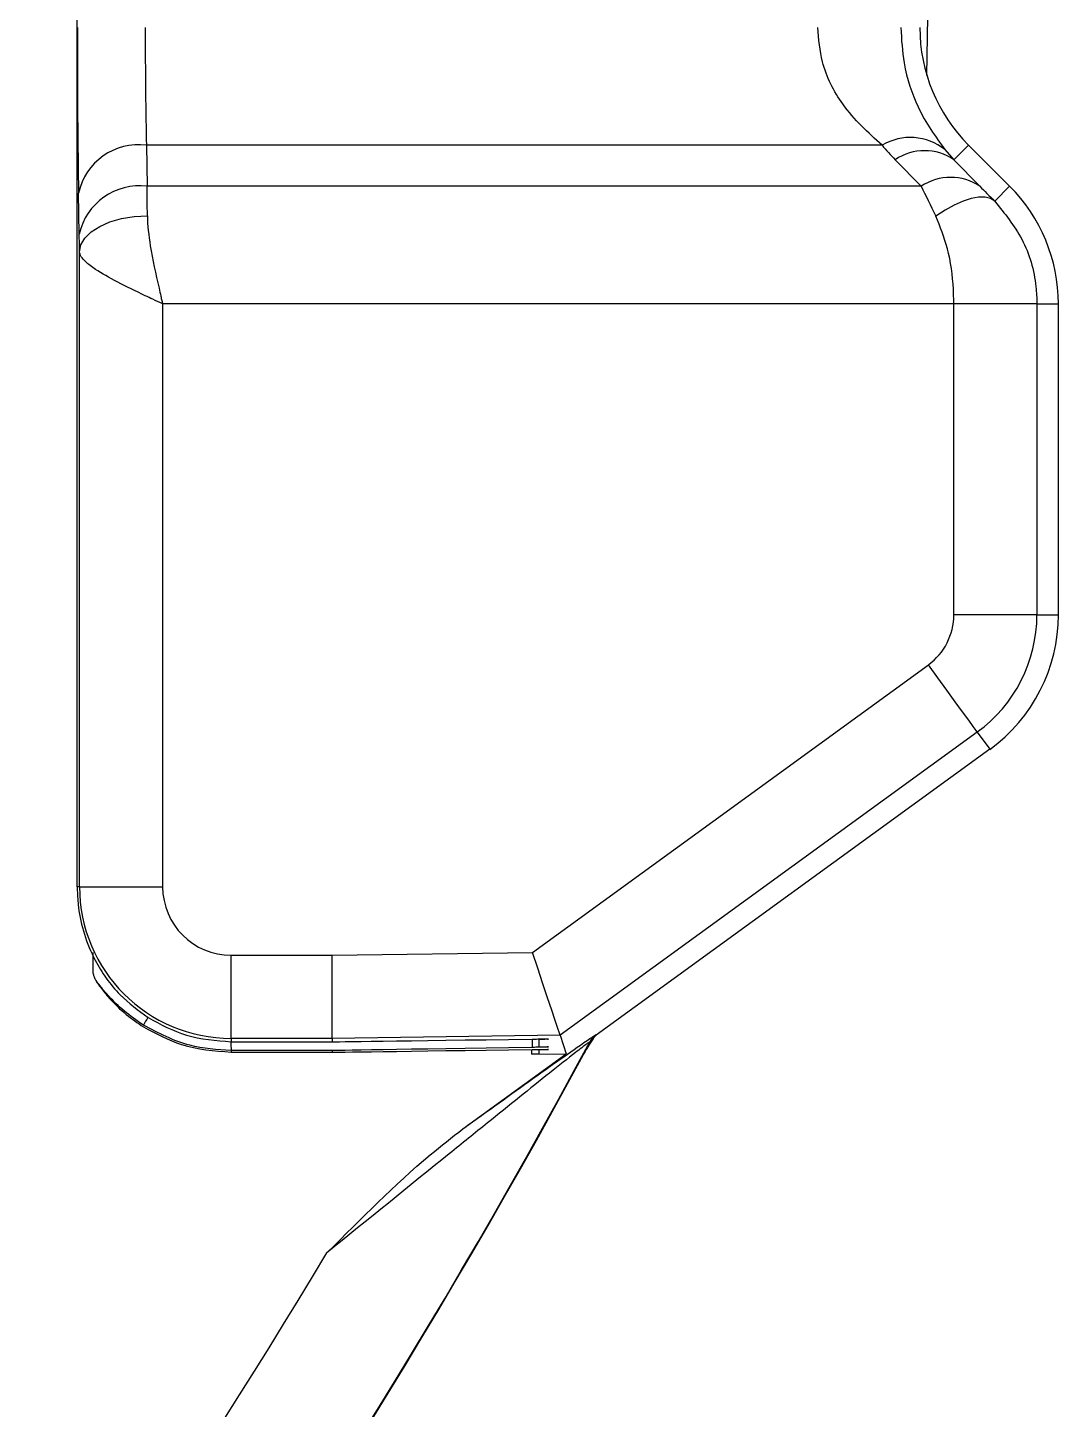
# Model space of a CAD drawing. Extents: x 7 to 135, y 3 to 97.
# Drawn here: x 60.617 to 61.361, y 39.509 to 40.507 of the extents above; entities that cross this region are included whole.
import ezdxf

# ---------------------------------------------------------------- set-up
doc = ezdxf.new("R2010")
doc.units = 0
doc.header["$MEASUREMENT"] = 0
doc.layers.add('OBJECT', color=7, linetype='CONTINUOUS')

msp = doc.modelspace()

# ---------------------------------------------------------------- linework, layer by layer
at = {"layer": 'OBJECT'}
for p, q in [((60.65316, 39.88641), (60.65316, 43.22741)), ((61.26637, 40.47201), (61.27399, 40.90859)), ((60.70303, 40.42176), (60.70355, 40.39205)), ((61.23402, 40.42176), (60.70303, 40.42176)), ((61.28593, 40.41128), (61.29642, 40.42176)), ((61.32612, 40.39205), (61.29642, 40.42176)), ((61.26227, 40.39205), (61.24351, 40.41128)), ((61.27941, 40.41856), (61.28593, 40.41128)), ((61.28593, 40.41128), (61.30469, 40.39205)), ((61.26227, 40.39205), (60.70355, 40.39205)), ((61.3153, 40.38123), (61.32612, 40.39205)), ((60.65456, 40.35741), (60.65404, 40.38711)), ((60.65474, 39.88641), (60.65474, 40.34486)), ((60.71473, 40.3072), (60.71473, 39.88641)), ((61.28581, 40.3072), (60.71473, 40.3072)), ((61.28581, 40.08266), (61.28581, 40.3072)), ((61.3458, 40.3072), (61.28581, 40.3072)), ((61.3458, 40.3072), (61.3458, 40.08266)), ((61.3458, 40.3072), (61.36127, 40.3072)), ((61.36127, 40.08266), (61.36127, 40.3072)), ((61.3458, 40.08266), (61.28581, 40.08266)), ((61.3458, 40.08266), (61.36127, 40.08266)), ((60.98168, 39.839), (61.26745, 40.04663)), ((61.30271, 39.99809), (61.00157, 39.7793)), ((61.30271, 39.99809), (61.3118, 39.98558)), ((61.3118, 39.98558), (61.02769, 39.77916)), ((60.65474, 39.88641), (60.65316, 39.88641)), ((60.65474, 39.88641), (60.71473, 39.88641)), ((60.66427, 39.83902), (60.66427, 39.8266)), ((60.76427, 39.77687), (60.76427, 39.83686)), ((60.76427, 39.83686), (60.83716, 39.83686)), ((60.83716, 39.83687), (60.98168, 39.839)), ((60.83716, 39.77687), (60.76427, 39.77687)), ((60.76427, 39.77687), (60.76427, 39.77448)), ((60.76427, 39.77448), (60.83717, 39.77446)), ((61.00157, 39.7793), (60.83716, 39.77687)), ((60.83716, 39.77687), (60.83717, 39.77446)), ((60.98627, 39.77607), (60.98627, 39.77087)), ((61.00157, 39.7793), (61.00606, 39.76582)), ((61.02329, 39.77413), (61.023, 39.77438)), ((61.0274, 39.77942), (61.02769, 39.77916)), ((60.83722, 39.76809), (60.76427, 39.76806)), ((60.76427, 39.76806), (60.76427, 39.76698)), ((60.76427, 39.76698), (60.83723, 39.76696)), ((60.83722, 39.76809), (60.83723, 39.76696)), ((60.93143, 39.7116), (61.00606, 39.76582)), ((60.98127, 39.76545), (60.98127, 39.7689)), ((60.98127, 39.76545), (61.00606, 39.76582)), ((60.98627, 39.76561), (60.98127, 39.76545)), ((60.98627, 39.76857), (60.98627, 39.76561))]:
    msp.add_line(p, q, dxfattribs=at)
at = {"layer": 'OBJECT', "flags": 128}
for points in [[(61.3153, 40.38123), (61.31224, 40.38318), (61.30833, 40.38418), (61.30367, 40.3842), (61.29834, 40.38325), (61.29247, 40.38135), (61.28618, 40.37853), (61.2796, 40.37486), (61.27288, 40.37042)], [(60.65474, 40.34486), (60.6558, 40.34988), (60.65867, 40.35471), (60.66324, 40.35918), (60.66934, 40.3631), (60.67673, 40.36633), (60.68514, 40.36876), (60.69426, 40.37028), (60.70373, 40.37084)], [(61.30271, 39.99809), (61.30193, 39.99917), (61.29985, 40.00203), (61.29656, 40.00656), (61.29217, 40.01261), (61.28685, 40.01992), (61.28081, 40.02825), (61.27426, 40.03726), (61.26745, 40.04663)], [(61.00157, 39.7793), (61.00113, 39.78062), (60.99996, 39.78414), (60.9981, 39.78972), (60.99562, 39.79715), (60.99262, 39.80615), (60.98921, 39.81639), (60.98552, 39.82748), (60.98168, 39.839)]]:
    msp.add_lwpolyline(points, dxfattribs=at)
at = {"layer": 'OBJECT'}
for centre, radius, start, end in [((61.38127, 40.50661), 0.12, 180, 225), ((60.69745, 40.3777), 0.04442, 82.77581, 167.7612), ((61.25439, 40.3871), 0.0402, 51.5125, 120.43276), ((61.26472, 40.37966), 0.03808, 56.14002, 123.84255), ((60.69797, 40.34799), 0.04442, 82.77506, 167.76192), ((61.28348, 40.36043), 0.03808, 56.13997, 123.84255), ((61.24127, 40.3072), 0.12, 0, 45), ((61.24127, 40.08266), 0.04454, 306, 0), ((61.24127, 40.08266), 0.10453, 306, 0), ((61.24127, 40.08266), 0.12, 306, 0), ((60.76427, 39.88641), 0.10953, 180, 270), ((60.76427, 39.88641), 0.04954, 180, 270), ((60.77008, 39.74895), 0.07872, 146.88411, 151.54558), ((56.60627, 42.14691), 5.01362, 297.44065, 331.75672), ((60.83004, 39.77341), 0.06599, 179.18658, 184.64429), ((61.32841, 39.77903), 0.34704, 180.4494, 181.42598), ((61.03622, 39.76728), 0.015, 126.00071, 151.75265), ((56.60627, 42.14691), 5.014, 297.44185, 331.63934), ((56.60627, 42.14691), 4.92364, 299.44336, 329.14902)]:
    msp.add_arc(centre, radius, start, end, dxfattribs=at)
for centre, major_axis, ratio, start_param, end_param in [((60.65613, 40.50661), (0, 0.169), 0.017455, 1.570796, 2.356194), ((60.70512, 40.50661), (0, 0.12), 0.024583, 1.570796, 2.356194), ((61.38127, 40.54568), (0, 0.19247), 0.999848, 2.270307, 2.343774), ((60.70268, 40.3072), (0, 0.12), 0.010328, 5.271411, 5.497787), ((61.30574, 40.3072), (-0.06001, 0.12), 0.009874, 0.780461, 1.011031), ((61.34816, 40.34962), (0.06001, -0.06), 0.012341, 3.914647, 4.145217), ((60.65368, 40.3072), (0, 0.071), 0.017455, 5.271411, 5.497787), ((61.85388, 39.78915), (1.01671, 0.01469), 0.000257, 3.141591, 3.680904), ((61.85392, 39.78339), (1.0167, 0.01531), 0.000257, 2.602363, 3.141591), ((61.85394, 39.78164), (1.01671, 0.01469), 0.000257, 3.141591, 3.680798)]:
    msp.add_ellipse(centre, major_axis=major_axis, ratio=ratio, start_param=start_param, end_param=end_param, dxfattribs=at)
for points, knots in [([(61.23402, 40.42176), (61.22403, 40.43083), (61.20639, 40.44683), (61.19008, 40.47806), (61.18829, 40.49827), (61.18756, 40.50661)], [0, 0, 0, 0, 0.4345409, 0.7667183, 1, 1, 1, 1]), ([(61.24755, 40.50661), (61.24805, 40.49797), (61.24928, 40.47698), (61.26056, 40.44444), (61.27257, 40.42796), (61.27941, 40.41856)], [0, 0, 0, 0, 0.231235, 0.561816, 1, 1, 1, 1]), ([(61.3153, 40.38123), (61.32247, 40.3725), (61.33717, 40.35462), (61.34505, 40.32737), (61.34565, 40.31132), (61.3458, 40.3072)], [0, 0, 0, 0, 0.414902, 0.850088, 1, 1, 1, 1]), ([(60.70373, 40.37084), (60.70373, 40.37073), (60.70378, 40.36388), (60.70581, 40.3469), (60.71015, 40.32699), (60.71324, 40.3136), (60.71403, 40.31018), (60.71443, 40.30849), (60.71458, 40.30785), (60.71465, 40.30752), (60.71469, 40.30734), (60.71473, 40.3072)], [0, 0, 0, 0, 0.005743, 0.356856, 0.829925, 0.915275, 0.964577, 0.985128, 0.992054, 0.993588, 1, 1, 1, 1]), ([(61.28581, 40.3072), (61.28575, 40.31071), (61.28549, 40.32427), (61.28239, 40.34683), (61.27594, 40.36282), (61.27288, 40.37042)], [0, 0, 0, 0, 0.154646, 0.598419, 1, 1, 1, 1]), ([(60.71473, 40.3072), (60.71462, 40.30725), (60.71224, 40.30836), (60.70805, 40.31031), (60.69695, 40.31552), (60.68161, 40.32295), (60.66719, 40.33114), (60.65761, 40.33846), (60.6549, 40.34258), (60.65474, 40.34479), (60.65474, 40.34486)], [0, 0, 0, 0, 0.003609, 0.078396, 0.138168, 0.374467, 0.610986, 0.765275, 0.993069, 1, 1, 1, 1]), ([(60.65316, 39.88641), (60.65316, 39.88629), (60.65315, 39.88536), (60.65317, 39.88038), (60.6544, 39.86248), (60.66254, 39.83629), (60.68135, 39.80896), (60.69724, 39.79716), (60.70433, 39.7919)], [0, 0, 0, 0, 0.003431, 0.026391, 0.142295, 0.515112, 0.783764, 1, 1, 1, 1]), ([(60.83716, 39.77687), (60.83716, 39.77789), (60.83716, 39.77992), (60.83716, 39.79385), (60.83716, 39.81354), (60.83716, 39.82909), (60.83716, 39.83686)], [0, 0, 0, 0, 0.250006, 0.500012, 0.749999, 1, 1, 1, 1]), ([(60.66429, 39.82661), (60.66428, 39.82655), (60.66417, 39.82553), (60.66453, 39.8237), (60.66514, 39.82149), (60.6658, 39.82002), (60.66626, 39.81916), (60.66675, 39.81833), (60.6675, 39.8171), (60.66882, 39.81535), (60.66971, 39.81416)], [0, 0, 0, 0, 0.0086318, 0.1634875, 0.2884086, 0.3758344, 0.4357968, 0.5085887, 0.6675043, 1, 1, 1, 1]), ([(60.70087, 39.78646), (60.69607, 39.78979), (60.68679, 39.79624), (60.67681, 39.80617), (60.67068, 39.8134), (60.6677, 39.81727), (60.66677, 39.81841), (60.66734, 39.81735), (60.66885, 39.81524), (60.66965, 39.81412)], [0, 0, 0, 0, 0.24164, 0.467475, 0.629986, 0.736283, 0.820598, 0.90496, 1, 1, 1, 1]), ([(60.66965, 39.81412), (60.66978, 39.81394), (60.6712, 39.8119), (60.67722, 39.80452), (60.68734, 39.79448), (60.69667, 39.78809), (60.70095, 39.78516)], [0, 0, 0, 0, 0.026286, 0.299106, 0.678471, 1, 1, 1, 1]), ([(60.76427, 39.76806), (60.7541, 39.76873), (60.73168, 39.77019), (60.71176, 39.78071), (60.70087, 39.78646)], [0, 0, 0, 0, 0.453626, 1, 1, 1, 1]), ([(60.70095, 39.78516), (60.70992, 39.78033), (60.72965, 39.7697), (60.75205, 39.76794), (60.76427, 39.76698)], [0, 0, 0, 0, 0.454596, 1, 1, 1, 1]), ([(60.70433, 39.7919), (60.71331, 39.78704), (60.73201, 39.77693), (60.75324, 39.77532), (60.76427, 39.77448)], [0, 0, 0, 0, 0.480225, 1, 1, 1, 1]), ([(61.023, 39.77438), (61.02246, 39.77405), (61.02122, 39.77329), (61.01108, 39.76541), (60.98764, 39.74679), (60.95574, 39.72113), (60.90201, 39.67775), (60.86291, 39.64607), (60.83323, 39.62203)], [0, 0, 0, 0, 0.052007, 0.118087, 0.227957, 0.453201, 0.585037, 1, 1, 1, 1]), ([(60.93143, 39.7116), (60.93701, 39.71561), (60.95954, 39.73182), (60.98991, 39.75355), (61.01486, 39.77113), (61.02553, 39.77845), (61.02682, 39.77912), (61.0274, 39.77942)], [0, 0, 0, 0, 0.136765, 0.552551, 0.76229, 0.893565, 1, 1, 1, 1]), ([(60.98148, 39.77641), (60.98286, 39.77643), (60.98562, 39.77646), (60.98922, 39.77648), (60.99188, 39.77646), (60.99332, 39.77641), (60.99336, 39.77634), (60.992, 39.77625), (60.98955, 39.77616), (60.98731, 39.7761), (60.98627, 39.77607)], [0, 0, 0, 0, 0.127202, 0.254407, 0.381572, 0.50863, 0.635615, 0.762569, 0.88954, 1, 1, 1, 1]), ([(61.02658, 39.77803), (61.02622, 39.77758), (61.02523, 39.77636), (61.02314, 39.77318), (61.02065, 39.76906), (61.01949, 39.76703), (61.01893, 39.76601), (61.01861, 39.76542), (61.01846, 39.76516)], [0, 0, 0, 0, 0.289286, 0.804393, 0.934354, 0.968416, 0.985952, 1, 1, 1, 1]), ([(61.02769, 39.77916), (61.02641, 39.77805), (61.02469, 39.77656), (61.02357, 39.77461), (61.02329, 39.77413)], [0, 0, 0, 0, 0.749732, 1, 1, 1, 1]), ([(60.98627, 39.77087), (60.98746, 39.77088), (60.98984, 39.77089), (60.99226, 39.77086), (60.99344, 39.77081), (60.99321, 39.77073), (60.9916, 39.77064), (60.98879, 39.77054), (60.98526, 39.77046), (60.98268, 39.77041), (60.98148, 39.77039)], [0, 0, 0, 0, 0.1270582, 0.2542011, 0.3812144, 0.5082267, 0.6351829, 0.7621222, 0.8892146, 1, 1, 1, 1]), ([(60.98148, 39.76891), (60.98286, 39.76892), (60.98562, 39.76896), (60.98922, 39.76897), (60.99189, 39.76895), (60.99332, 39.7689), (60.99336, 39.76883), (60.992, 39.76874), (60.98955, 39.76865), (60.98731, 39.76859), (60.98627, 39.76857)], [0, 0, 0, 0, 0.127184, 0.254385, 0.38153, 0.508569, 0.635606, 0.76254, 0.889502, 1, 1, 1, 1]), ([(60.83323, 39.62203), (60.83347, 39.62227), (60.85794, 39.64634), (60.88887, 39.67833), (60.92354, 39.70543), (60.93143, 39.7116)], [0, 0, 0, 0, 0.0076924, 0.7741937, 1, 1, 1, 1])]:
    msp.add_open_spline(points, degree=3, knots=knots, dxfattribs=at)

doc.saveas('drawing.dxf')
